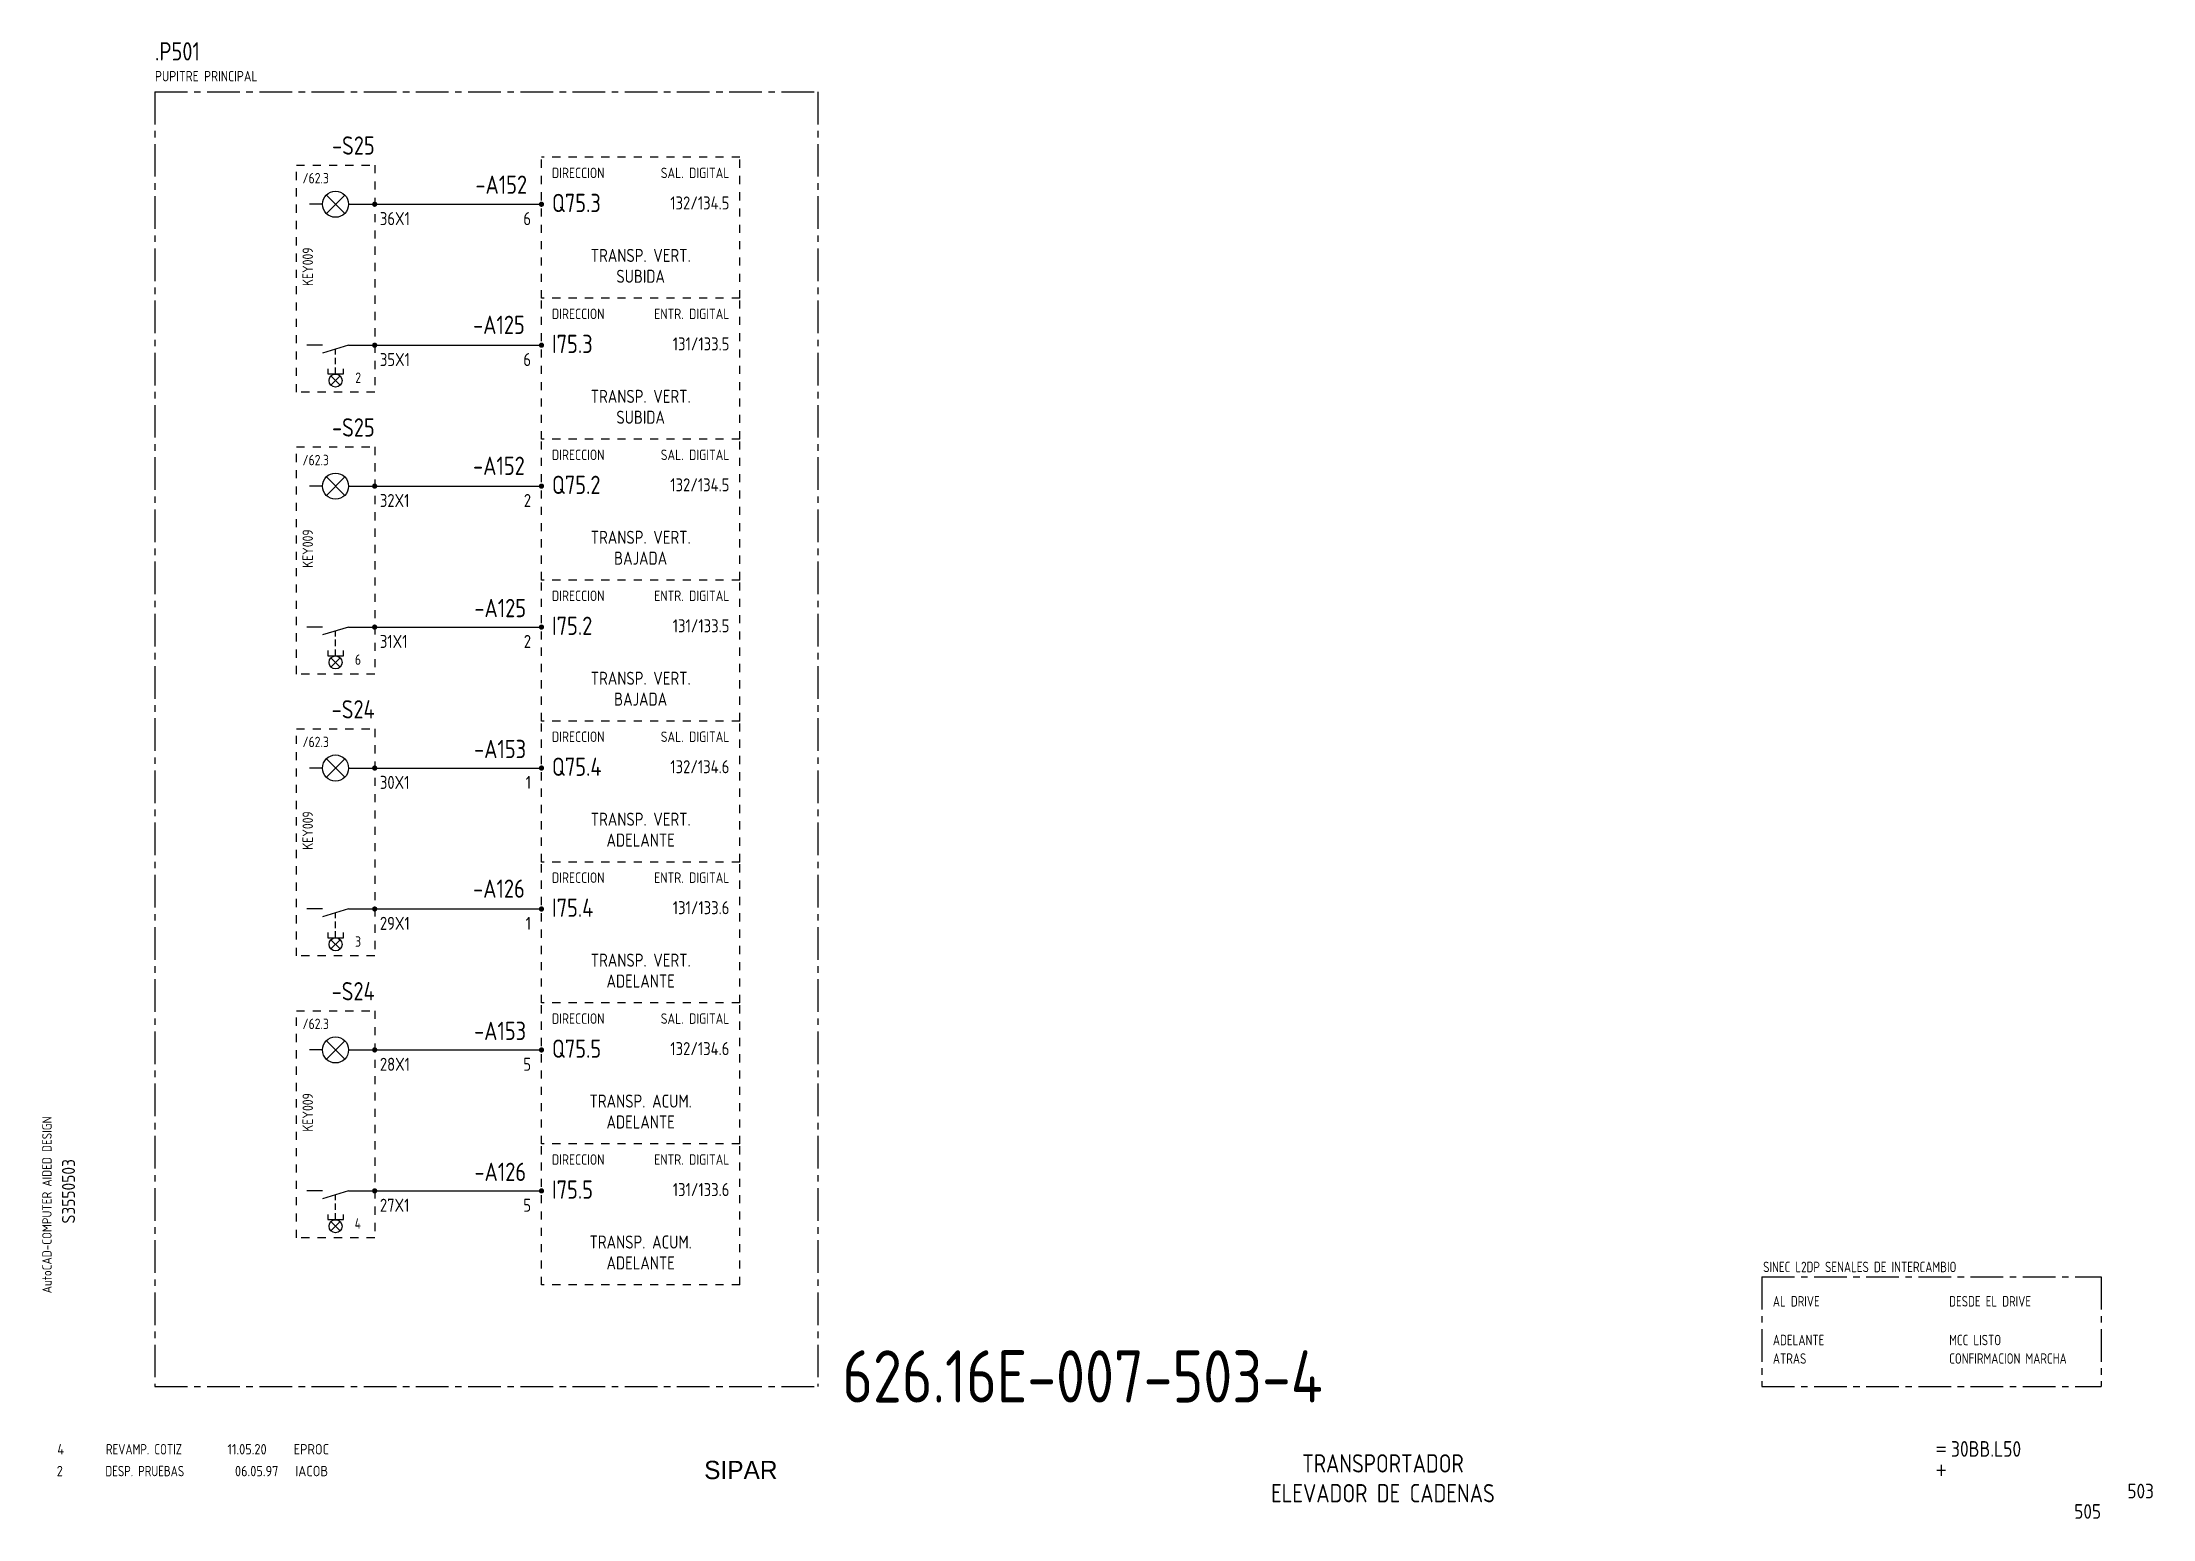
# Model space of a CAD drawing. Extents: x 10 to 414, y 6 to 288.
import ezdxf
from ezdxf.enums import TextEntityAlignment as Align

# ---------------------------------------------------------------- set-up
doc = ezdxf.new("R2010")
doc.units = 0
doc.header["$LTSCALE"] = 5
doc.header["$MEASUREMENT"] = 0
for name, pattern in [('CENTER', [2, 1.25, -0.25, 0.25, -0.25]), ('HIDDEN', [0.375, 0.25, -0.125]), ('HIDDEN1', [0.625, 0.3125, -0.3125])]:
    doc.linetypes.add(name, pattern=pattern)
doc.layers.get('0').update_dxf_attribs({"linetype": 'CONTINUOUS'})
doc.layers.add('3', color=3, linetype='CONTINUOUS')
doc.layers.add('CART', color=7, linetype='CONTINUOUS')
doc.styles.add('DIN', font='DIN.shx', dxfattribs={"width": 0.85})
doc.styles.add('ISO', font='DIN', dxfattribs={"width": 0.8})
doc.styles.add('N', font='ROMANS', dxfattribs={"width": 0.85, "height": 3})
doc.styles.add('X', font='UNIV.SHX', dxfattribs={"height": 3.5})

# ---------------------------------------------------------------- blocks, each defined once
blk = doc.blocks.new('B5-3')
at = {"linetype": 'Continuous', "const_width": 0.5}
blk.add_lwpolyline([(-0.25, 0, 1), (0.25, 0, 1)], format="xyb", close=True, dxfattribs=at)
blk = doc.blocks.new('BOX')
at = {"color": 3, "style": 'ISO', "width": 0.8}
blk.add_attdef('BOX', (0, 6), '', height=3.5, dxfattribs=at)
at = {"color": 7, "style": 'ISO', "width": 0.8}
blk.add_attdef('DESC', (0, 2), '', height=2, dxfattribs=at)
blk = doc.blocks.new('SIN')
at = {"color": 3, "linetype": 'CENTER'}
for p, q in [((31.8, 51.98), (96.8, 51.98)), ((31.8, 51.98), (31.8, 31)), ((96.8, 51.98), (96.8, 31)), ((31.8, 31), (96.8, 31))]:
    blk.add_line(p, q, dxfattribs=at)
ref = blk.add_blockref('BOX', (32.05, 50.89))
ref.add_attrib('DESC', 'SINEC L2DP SENALES DE INTERCAMBIO', (32.05, 52.89), dxfattribs={"color": 7, "height": 2, "style": 'ISO', "width": 0.8})
at = {"style": 'DIN', "width": 0.8}
for s, p in [('AL DRIVE', (33.91, 46.31)), ('DESDE EL DRIVE', (67.68, 46.31)), ('ADELANTE', (33.91, 38.89)), ('MCC LISTO', (67.68, 38.89)), ('ATRAS', (33.91, 35.35)), ('CONFIRMACION MARCHA', (67.68, 35.35))]:
    blk.add_text(s, height=2, dxfattribs=at).set_placement(p)
blk = doc.blocks.new('REV2')
at = {"color": 3, "style": 'DIN'}
for s, width, p in [('2', 0.9, (12.45, 13.79)), ('DESP. PRUEBAS', 0.8, (21.76, 13.79)), ('06.05.97', 0.9, (46.59, 13.79)), ('IACOB', 0.9, (58.16, 13.79))]:
    blk.add_text(s, height=2, dxfattribs=dict(at, width=width)).set_placement(p)

msp = doc.modelspace()

# ---------------------------------------------------------------- linework, layer by layer
at = {"color": 3, "linetype": 'CENTER'}
for p, q in [((31.27, 279), (158.24, 279)), ((31.27, 279), (31.27, 31)), ((158.24, 279), (158.24, 31)), ((31.27, 31), (158.24, 31))]:
    msp.add_line(p, q, dxfattribs=at)
at = {"linetype": 'HIDDEN1'}
for p, q in [((58.36, 221.46), (58.36, 264.96)), ((58.36, 264.96), (73.36, 264.96)), ((73.36, 264.96), (73.36, 221.46)), ((105.31, 239.46), (105.31, 266.46)), ((143.31, 266.46), (105.31, 266.46)), ((143.31, 239.46), (143.31, 266.46)), ((143.31, 239.46), (105.31, 239.46)), ((105.31, 212.46), (105.31, 239.46)), ((143.31, 212.46), (143.31, 239.46)), ((73.36, 221.46), (58.36, 221.46)), ((58.36, 167.46), (58.36, 210.96)), ((58.36, 210.96), (73.36, 210.96)), ((73.36, 210.96), (73.36, 167.46)), ((143.31, 212.46), (105.31, 212.46)), ((105.31, 185.46), (105.31, 212.46)), ((143.31, 185.46), (143.31, 212.46)), ((143.31, 185.46), (105.31, 185.46)), ((105.31, 158.46), (105.31, 185.46)), ((143.31, 158.46), (143.31, 185.46)), ((73.36, 167.46), (58.36, 167.46)), ((143.31, 158.46), (105.31, 158.46)), ((105.31, 131.46), (105.31, 158.46)), ((143.31, 131.46), (143.31, 158.46)), ((58.36, 113.46), (58.36, 156.96)), ((58.36, 156.96), (73.36, 156.96)), ((73.36, 156.96), (73.36, 113.46)), ((143.31, 131.46), (105.31, 131.46)), ((105.31, 104.46), (105.31, 131.46)), ((143.31, 104.46), (143.31, 131.46)), ((73.36, 113.46), (58.36, 113.46)), ((58.36, 59.46), (58.36, 102.96)), ((58.36, 102.96), (73.36, 102.96)), ((73.36, 102.96), (73.36, 59.46)), ((143.31, 104.46), (105.31, 104.46)), ((105.31, 77.46), (105.31, 104.46)), ((143.31, 77.46), (143.31, 104.46)), ((143.31, 77.46), (105.31, 77.46)), ((105.31, 50.46), (105.31, 77.46)), ((143.31, 50.46), (143.31, 77.46)), ((73.36, 59.46), (58.36, 59.46)), ((143.31, 50.46), (105.31, 50.46))]:
    msp.add_line(p, q, dxfattribs=at)
at = {"linetype": 'Continuous'}
for p, q in [((67.63, 255.69), (64.1, 259.23)), ((64.1, 255.69), (67.63, 259.23)), ((64.98, 222.81), (66.75, 224.57)), ((66.75, 222.81), (64.98, 224.57)), ((67.63, 201.69), (64.1, 205.23)), ((64.1, 201.69), (67.63, 205.23)), ((66.75, 168.81), (64.98, 170.57)), ((64.98, 168.81), (66.75, 170.57)), ((67.63, 147.69), (64.1, 151.23)), ((64.1, 147.69), (67.63, 151.23)), ((66.75, 114.81), (64.98, 116.57)), ((64.98, 114.81), (66.75, 116.57)), ((67.63, 93.69), (64.1, 97.23)), ((64.1, 93.69), (67.63, 97.23)), ((66.75, 60.81), (64.98, 62.57)), ((64.98, 60.81), (66.75, 62.57))]:
    msp.add_line(p, q, dxfattribs=at)
for p, q in [((63.36, 257.46), (60.86, 257.46)), ((68.36, 257.46), (73.36, 257.46)), ((73.36, 257.46), (105.31, 257.46)), ((63.36, 230.46), (60.36, 230.46)), ((68.36, 230.46), (63.36, 228.96)), ((68.36, 230.46), (73.36, 230.46)), ((73.36, 230.46), (105.31, 230.46)), ((64.36, 225.95), (64.36, 224.95)), ((64.36, 224.95), (67.36, 224.95)), ((67.36, 224.95), (67.36, 225.95)), ((63.36, 203.46), (60.86, 203.46)), ((68.36, 203.46), (73.36, 203.46)), ((73.36, 203.46), (105.31, 203.46)), ((63.36, 176.46), (60.36, 176.46)), ((68.36, 176.46), (63.36, 174.96)), ((68.36, 176.46), (73.36, 176.46)), ((73.36, 176.46), (105.31, 176.46)), ((64.36, 171.95), (64.36, 170.95)), ((64.36, 170.95), (67.36, 170.95)), ((67.36, 170.95), (67.36, 171.95)), ((63.36, 149.46), (60.86, 149.46)), ((68.36, 149.46), (73.36, 149.46)), ((73.36, 149.46), (105.31, 149.46)), ((63.36, 122.46), (60.36, 122.46)), ((68.36, 122.46), (63.36, 120.96)), ((68.36, 122.46), (73.36, 122.46)), ((73.36, 122.46), (105.31, 122.46)), ((64.36, 117.95), (64.36, 116.95)), ((67.36, 116.95), (67.36, 117.95)), ((64.36, 116.95), (67.36, 116.95)), ((63.36, 95.46), (60.86, 95.46)), ((68.36, 95.46), (73.36, 95.46)), ((73.36, 95.46), (105.31, 95.46)), ((63.36, 68.46), (60.36, 68.46)), ((68.36, 68.46), (63.36, 66.96)), ((68.36, 68.46), (73.36, 68.46)), ((73.36, 68.46), (105.31, 68.46)), ((64.36, 63.95), (64.36, 62.95)), ((64.36, 62.95), (67.36, 62.95)), ((67.36, 62.95), (67.36, 63.95))]:
    msp.add_line(p, q)
at = {"linetype": 'HIDDEN'}
for p, q in [((65.86, 224.94), (65.86, 229.71)), ((65.86, 170.94), (65.86, 175.71)), ((65.86, 116.94), (65.86, 121.71)), ((65.86, 62.94), (65.86, 67.71))]:
    msp.add_line(p, q, dxfattribs=at)
for centre in [(65.86, 257.46), (65.86, 203.46), (65.86, 149.46), (65.86, 95.46)]:
    msp.add_circle(centre, 2.5)
at = {"linetype": 'Continuous'}
for centre in [(65.86, 223.69), (65.86, 169.69), (65.86, 115.69), (65.86, 61.69)]:
    msp.add_circle(centre, 1.25, dxfattribs=at)

# ---------------------------------------------------------------- block references
for p in [(73.36, 257.46), (105.31, 257.46), (73.36, 230.46), (105.31, 230.46), (73.36, 203.46), (105.31, 203.46), (73.36, 176.46), (105.31, 176.46), (73.36, 149.46), (105.31, 149.46), (73.36, 122.46), (105.31, 122.46), (73.36, 95.46), (105.31, 95.46), (73.36, 68.46), (105.31, 68.46)]:
    msp.add_blockref('B5-3', p)
for name, p in [('SIN', (307.29, 0)), ('REV2', (0, 0))]:
    msp.add_blockref(name, p, dxfattribs=at)

# ---------------------------------------------------------------- texts
at = {"color": 3, "style": 'DIN'}
for s, height, width, p in [('.P501', 3.5, 0.85, (31.27, 285)), ('Q75.3', 3.5, 0.85, (107.31, 255.96)), ('I75.3', 3.5, 0.85, (107.31, 228.96)), ('Q75.2', 3.5, 0.85, (107.31, 201.96)), ('I75.2', 3.5, 0.85, (107.31, 174.96)), ('Q75.4', 3.5, 0.85, (107.31, 147.96)), ('I75.4', 3.5, 0.85, (107.31, 120.96)), ('Q75.5', 3.5, 0.85, (107.31, 93.96)), ('I75.5', 3.5, 0.85, (107.31, 66.96)), ('4', 2, 0.9, (12.57, 17.97)), ('REVAMP. COTIZ', 2, 0.8, (21.88, 17.97)), ('11.05.20', 2, 0.9, (45.16, 17.97)), ('EPROC', 2, 0.9, (57.84, 17.97))]:
    msp.add_text(s, height=height, dxfattribs=dict(at, width=width)).set_placement(p)
at = {"style": 'DIN', "width": 0.85}
for s, height, p in [('PUPITRE PRINCIPAL', 2, (31.27, 281)), ('36X1', 2.5, (74.36, 253.46)), ('35X1', 2.5, (74.36, 226.46)), ('32X1', 2.5, (74.36, 199.46)), ('31X1', 2.5, (74.36, 172.46)), ('30X1', 2.5, (74.36, 145.46)), ('29X1', 2.5, (74.36, 118.46)), ('28X1', 2.5, (74.36, 91.46)), ('27X1', 2.5, (74.36, 64.46))]:
    msp.add_text(s, height=height, dxfattribs=at).set_placement(p)
at = {"color": 3, "style": 'DIN', "width": 0.85}
for s, p in [('-S25', (73.36, 266.96)), ('-A152', (102.56, 259.46)), ('-A125', (102.11, 232.61)), ('-S25', (73.36, 212.96)), ('-A152', (102.11, 205.61)), ('-A125', (102.36, 178.36)), ('-S24', (73.36, 158.96)), ('-A153', (102.36, 151.36)), ('-A126', (102.11, 124.61)), ('-S24', (73.36, 104.96)), ('-A153', (102.36, 97.36)), ('-A126', (102.36, 70.36))]:
    msp.add_text(s, height=3.5, dxfattribs=at).set_placement(p, align=Align.RIGHT)
at = {"color": 1, "style": 'DIN', "width": 0.85}
for p in [(62.06, 261.46), (62.06, 207.46), (62.06, 153.46), (62.06, 99.46)]:
    msp.add_text('/62.3', height=2, dxfattribs=at).set_placement(p, align=Align.CENTER)
for p in [(107.31, 262.46), (107.31, 235.46), (107.31, 208.46), (107.31, 181.46), (107.31, 154.46), (107.31, 127.46), (107.31, 100.46), (107.31, 73.46)]:
    msp.add_text('DIRECCION', height=2, dxfattribs=at).set_placement(p)
at = {"color": 1, "linetype": 'Continuous', "style": 'DIN', "width": 0.85}
for p in [(141.31, 262.46), (141.31, 208.46), (141.31, 154.46), (141.31, 100.46)]:
    msp.add_text('SAL. DIGITAL', height=2, dxfattribs=at).set_placement(p, align=Align.RIGHT)
at = {"style": 'DIN', "width": 0.85}
for s, p in [('132/134.5', (141.31, 256.46)), ('6', (103.31, 253.46)), ('131/133.5', (141.31, 229.46)), ('6', (103.31, 226.46)), ('132/134.5', (141.31, 202.46)), ('2', (103.31, 199.46)), ('131/133.5', (141.31, 175.46)), ('2', (103.31, 172.46)), ('132/134.6', (141.31, 148.46)), ('1', (103.31, 145.46)), ('131/133.6', (141.31, 121.46)), ('1', (103.31, 118.46)), ('5', (103.31, 91.46)), ('132/134.6', (141.31, 94.46)), ('131/133.6', (141.31, 67.46)), ('5', (103.31, 64.46))]:
    msp.add_text(s, height=2.5, dxfattribs=at).set_placement(p, align=Align.RIGHT)
at = {"color": 1, "style": 'DIN', "width": 0.85}
for p in [(61.53, 245.49), (61.53, 191.49), (61.53, 137.49), (61.53, 83.49)]:
    msp.add_text('KEY009', height=2, rotation=90, dxfattribs=at).set_placement(p, align=Align.CENTER)
at = {"style": 'DIN', "width": 0.85}
for s, p in [('TRANSP. VERT.', (124.31, 246.41)), ('SUBIDA', (124.31, 242.41)), ('TRANSP. VERT.', (124.31, 219.41)), ('SUBIDA', (124.31, 215.41)), ('TRANSP. VERT.', (124.31, 192.41)), ('BAJADA', (124.31, 188.41)), ('TRANSP. VERT.', (124.31, 165.41)), ('BAJADA', (124.31, 161.41)), ('TRANSP. VERT.', (124.31, 138.41)), ('ADELANTE', (124.31, 134.41)), ('TRANSP. VERT.', (124.31, 111.41)), ('ADELANTE', (124.31, 107.41)), ('TRANSP. ACUM.', (124.31, 84.41)), ('ADELANTE', (124.31, 80.41)), ('TRANSP. ACUM.', (124.31, 57.41)), ('ADELANTE', (124.31, 53.41))]:
    msp.add_text(s, height=2.5, dxfattribs=at).set_placement(p, align=Align.CENTER)
at = {"color": 1, "style": 'DIN', "width": 0.85}
for s, p in [('ENTR. DIGITAL', (141.31, 235.46)), ('2', (70.75, 223.23)), ('ENTR. DIGITAL', (141.31, 181.46)), ('6', (70.75, 169.23)), ('ENTR. DIGITAL', (141.31, 127.46)), ('3', (70.75, 115.23)), ('ENTR. DIGITAL', (141.31, 73.46)), ('4', (70.75, 61.23))]:
    msp.add_text(s, height=2, dxfattribs=at).set_placement(p, align=Align.RIGHT)
at = {"color": 2, "insert": (162.94, 37.92), "char_height": 10, "width": 111.0411, "attachment_point": 1, "style": 'DIN'}
msp.add_mtext('626.16E-007-503-4', dxfattribs=at)
at = {"layer": '3', "color": 2, "style": 'DIN', "width": 0.85}
for s, p in [('TRANSPORTADOR', (266.5, 14.51)), ('ELEVADOR DE CADENAS', (266.5, 8.8))]:
    msp.add_text(s, height=3.5, dxfattribs=at).set_placement(p, align=Align.CENTER)
at = {"layer": 'CART', "color": 1, "style": 'DIN', "width": 0.9}
msp.add_text('AutoCAD-COMPUTER AIDED DESIGN', height=1.8, rotation=90, dxfattribs=at).set_placement((11.47, 48.84))
at = {"layer": 'CART', "color": 3, "style": 'N', "width": 0.85}
for s, p in [('=', (372.24, 17.91)), ('+', (372.24, 13.87))]:
    msp.add_text(s, height=2.5, dxfattribs=at).set_placement(p)
at = {"layer": 'CART', "color": 3, "style": 'DIN', "width": 0.9, "flags": 1}
msp.add_attdef('S3550503', text='', height=2.5, rotation=90, dxfattribs=at).set_placement((15.95, 68.38), align=Align.CENTER)
at = {"layer": 'CART', "color": 3, "style": 'DIN', "width": 0.85}
msp.add_attdef('30BB.L50', text='', height=3, dxfattribs=at).set_placement((375.33, 16.63), align=Align.BOTTOM_LEFT)
at = {"layer": 'CART', "color": 6, "style": 'X', "flags": 1}
msp.add_attdef('SIPAR', text='', height=3.5, dxfattribs=at).set_placement((143.5, 15), align=Align.MIDDLE)
at = {"layer": 'CART', "color": 2, "style": 'DIN', "width": 0.9, "flags": 1}
msp.add_attdef('503', text='', height=2.8, dxfattribs=at).set_placement((414.2, 9.56), align=Align.RIGHT)
at = {"layer": 'CART', "color": 7, "style": 'DIN', "width": 0.9, "flags": 1}
msp.add_attdef('505', (398.93, 5.65), '', height=2.8, dxfattribs=at)

doc.saveas('drawing.dxf')
